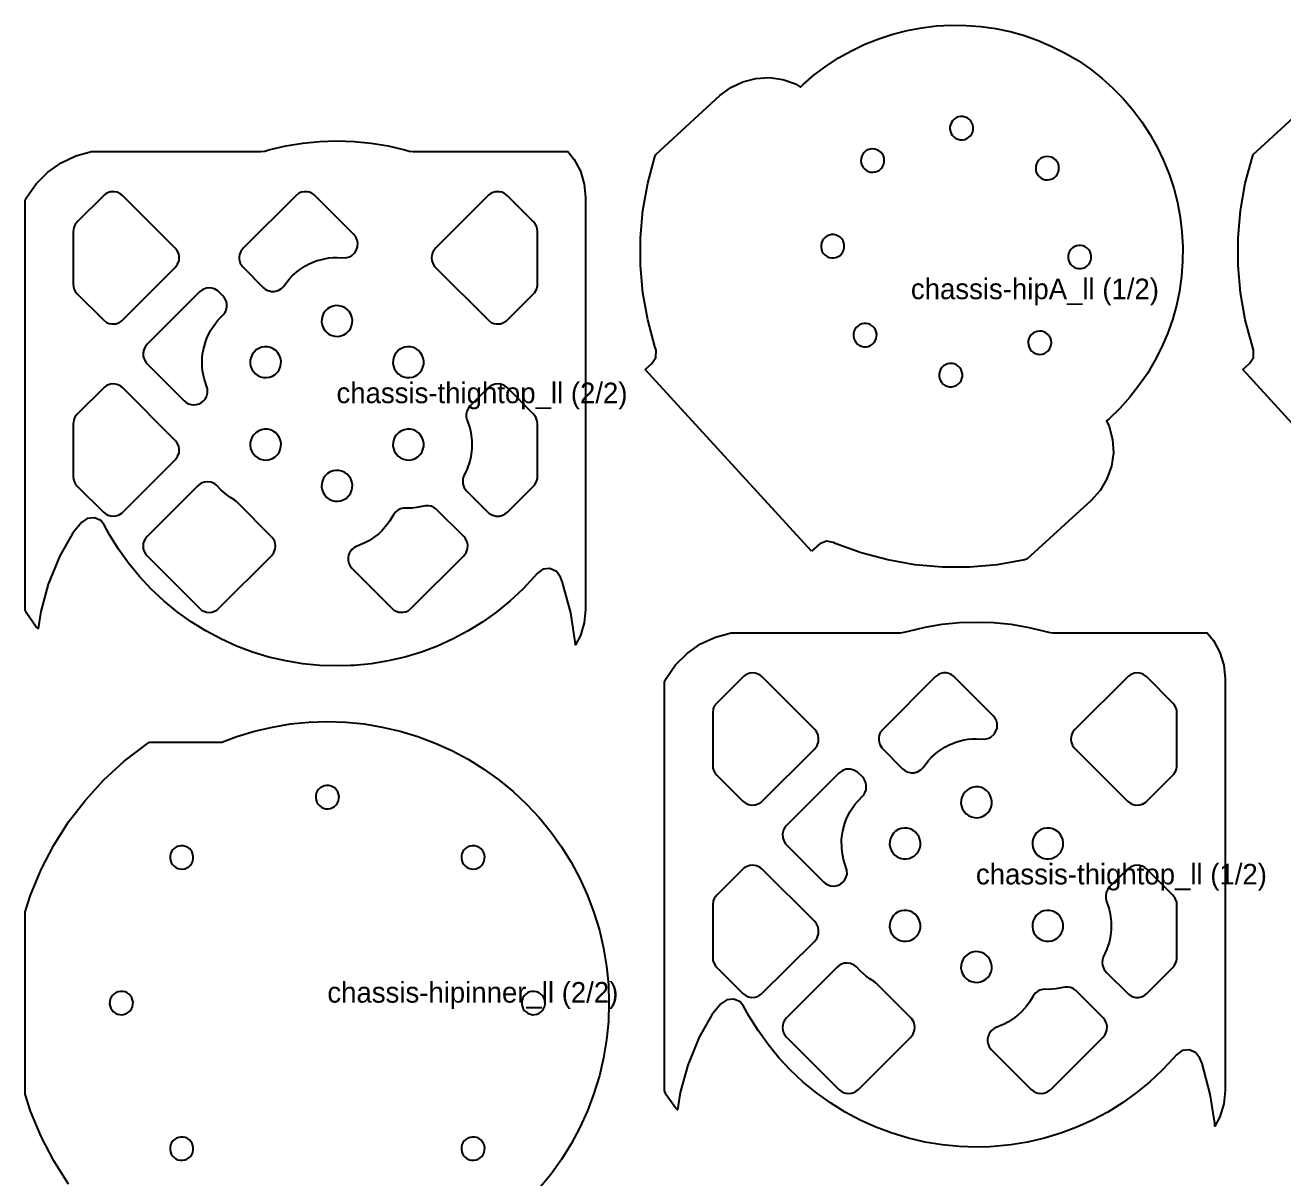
# Model space of a CAD drawing. Header units: millimetres. Extents: x 6 to 391, y 6 to 378.
# Drawn here: x 6 to 189.3, y 179.1 to 347.1 of the extents above; entities that cross this region are included whole.
import ezdxf

# ---------------------------------------------------------------- set-up
doc = ezdxf.new("R2010")
doc.units = ezdxf.units.MM
doc.layers.add('CUT', color=1, linetype='Continuous')
doc.layers.add('NOTE', color=3, linetype='Continuous')

msp = doc.modelspace()

# ---------------------------------------------------------------- linework, layer by layer
at = {"layer": 'CUT'}
for points in [[(120.48, 270.54), (96.27, 296.97), (97.26, 297.87), (97.82, 298.75), (97.86, 299.78), (97.69, 300.32), (96.65, 304.2), (95.95, 308.15), (95.6, 312.15), (95.6, 316.16), (95.95, 320.16), (96.65, 324.11), (97.69, 327.99), (97.81, 328.32), (107.16, 336.89), (108.73, 338.07), (110.49, 338.91), (112.39, 339.4), (114.35, 339.51), (116.29, 339.23), (118.14, 338.58), (118.9, 338.13), (119.26, 338.48), (120.9, 339.89), (122.63, 341.19), (124.43, 342.37), (126.32, 343.43), (128.26, 344.36), (130.27, 345.16), (132.32, 345.84), (134.41, 346.37), (136.53, 346.77), (138.68, 347.03), (140.83, 347.15), (142.99, 347.12), (145.15, 346.96), (147.28, 346.65), (149.4, 346.21), (151.48, 345.63), (153.51, 344.91), (155.5, 344.06), (157.43, 343.09), (159.29, 341.99), (161.07, 340.77), (162.77, 339.43), (164.37, 337.99), (165.88, 336.45), (167.29, 334.81), (168.59, 333.08), (169.77, 331.27), (170.83, 329.39), (171.76, 327.44), (172.56, 325.44), (173.24, 323.39), (173.77, 321.3), (174.17, 319.17), (174.43, 317.03), (174.55, 314.87), (174.52, 312.71), (174.36, 310.56), (174.05, 308.42), (173.61, 306.31), (173.03, 304.23), (172.31, 302.19), (171.46, 300.21), (170.49, 298.28), (169.39, 296.42), (168.17, 294.64), (166.83, 292.94), (165.39, 291.33), (163.85, 289.82), (163.46, 289.49), (163.85, 288.7), (164.33, 286.8), (164.44, 284.84), (164.16, 282.9), (163.51, 281.05), (162.51, 279.37), (161.21, 277.91), (151.85, 269.34), (151.51, 269.25), (147.54, 268.55), (143.56, 268.2), (139.55, 268.2), (135.55, 268.55), (131.6, 269.25), (127.72, 270.29), (123.95, 271.66), (123.67, 271.79), (122.65, 271.97), (121.68, 271.61), (120.48, 270.54)], [(140.98, 331.12), (141.25, 330.83), (141.52, 330.65), (141.83, 330.52), (142.15, 330.45), (142.49, 330.44), (142.82, 330.51), (143.12, 330.63), (143.4, 330.81), (143.64, 331.04), (143.83, 331.32), (143.96, 331.63), (144.03, 331.95), (144.03, 332.29), (143.97, 332.61), (143.85, 332.92), (143.67, 333.2), (143.43, 333.44), (143.16, 333.63), (142.85, 333.76), (142.52, 333.83), (142.19, 333.83), (141.86, 333.77), (141.55, 333.65), (141.28, 333.46), (141.04, 333.23), (140.85, 332.95), (140.72, 332.65), (140.65, 332.32), (140.65, 331.99), (140.71, 331.66), (140.83, 331.35), (140.98, 331.12)], [(87.6, 322.05), (87.6, 262.05), (87.41, 260.1), (86.84, 258.22), (86.12, 256.88), (86.1, 257.31), (85.44, 261.54), (84.25, 265.98), (83.93, 266.76), (83.34, 267.56), (82.4, 267.99), (81.37, 267.89), (80.53, 267.28), (80.16, 266.83), (78.45, 265), (76.62, 263.29), (74.68, 261.7), (72.65, 260.25), (70.52, 258.92), (68.32, 257.74), (66.04, 256.71), (63.69, 255.83), (61.3, 255.1), (58.86, 254.53), (56.39, 254.13), (53.9, 253.88), (53.37, 253.86), (51.4, 253.8), (48.9, 253.88), (46.41, 254.13), (43.94, 254.53), (41.5, 255.1), (39.11, 255.83), (36.76, 256.71), (34.48, 257.74), (32.28, 258.92), (30.15, 260.25), (28.12, 261.7), (26.18, 263.29), (24.35, 265), (22.64, 266.83), (21.06, 268.76), (19.6, 270.8), (18.28, 272.92), (17.51, 274.36), (17.01, 274.97), (16.07, 275.39), (15.04, 275.29), (14.2, 274.69), (13.04, 273.28), (12.85, 273.01), (11.04, 269.85), (9.37, 265.74), (8.29, 261.75), (7.89, 259.25), (7.57, 259.54), (6.24, 261.45), (6.01, 261.93), (6, 262.05), (6, 321.59), (6.24, 322.1), (7.61, 324.05), (9.29, 325.74), (11.25, 327.11), (13.4, 328.11), (15.68, 328.72), (40.32, 328.73), (40.9, 328.81), (41.5, 328.99), (43.94, 329.56), (46.41, 329.97), (48.9, 330.22), (51.4, 330.3), (53.9, 330.22), (56.39, 329.97), (58.86, 329.56), (61.3, 328.99), (61.9, 328.81), (62.48, 328.73), (84.99, 328.73), (85.91, 327.6), (86.84, 325.88), (87.41, 324), (87.6, 322.05)], [(128.03, 326.41), (128.22, 326.2), (128.48, 325.99), (128.78, 325.84), (129.1, 325.75), (129.43, 325.73), (129.76, 325.77), (130.08, 325.87), (130.37, 326.03), (130.62, 326.25), (130.83, 326.51), (130.98, 326.81), (131.07, 327.13), (131.09, 327.46), (131.05, 327.79), (130.95, 328.11), (130.79, 328.4), (130.57, 328.65), (130.31, 328.86), (130.01, 329.01), (129.69, 329.1), (129.36, 329.12), (129.03, 329.09), (128.71, 328.98), (128.42, 328.82), (128.17, 328.6), (127.96, 328.34), (127.81, 328.04), (127.72, 327.72), (127.69, 327.39), (127.73, 327.06), (127.84, 326.74), (128.03, 326.41)], [(153.47, 325.3), (153.65, 325.09), (153.91, 324.88), (154.21, 324.73), (154.53, 324.64), (154.86, 324.62), (155.19, 324.66), (155.51, 324.76), (155.8, 324.92), (156.05, 325.14), (156.26, 325.4), (156.41, 325.7), (156.5, 326.02), (156.52, 326.35), (156.49, 326.68), (156.38, 327), (156.22, 327.29), (156, 327.54), (155.74, 327.75), (155.44, 327.9), (155.12, 327.99), (154.79, 328.01), (154.46, 327.97), (154.14, 327.87), (153.85, 327.71), (153.6, 327.49), (153.39, 327.23), (153.24, 326.93), (153.15, 326.61), (153.13, 326.28), (153.17, 325.95), (153.27, 325.63), (153.47, 325.3)], [(28.4, 312.86), (28.43, 313.44), (28.35, 313.83), (28.1, 314.36), (27.85, 314.66), (20.21, 322.3), (19.91, 322.55), (19.38, 322.8), (19, 322.88), (18.41, 322.85), (17.86, 322.65), (17.53, 322.43), (13.59, 318.5), (13.24, 318.03), (13.09, 317.67), (13, 317.08), (13, 309.41), (13.04, 309.02), (13.15, 308.65), (13.34, 308.3), (13.59, 308), (17.39, 304.2), (17.86, 303.85), (18.22, 303.7), (18.6, 303.62), (19.19, 303.65), (19.74, 303.85), (20.07, 304.07), (27.85, 311.83), (28.2, 312.31), (28.4, 312.86)], [(54.4, 314.86), (54.43, 315.45), (54.35, 315.83), (54.2, 316.19), (53.85, 316.66), (48.07, 322.43), (47.74, 322.65), (47.38, 322.8), (47, 322.88), (46.6, 322.88), (46.22, 322.8), (45.86, 322.65), (45.39, 322.3), (37.75, 314.66), (37.4, 314.19), (37.25, 313.83), (37.17, 313.44), (37.17, 313.05), (37.32, 312.48), (37.62, 311.98), (40.66, 308.93), (40.96, 308.68), (41.31, 308.49), (41.88, 308.35), (42.27, 308.35), (42.84, 308.49), (43.34, 308.8), (43.62, 309.07), (44.42, 310.13), (44.88, 310.61), (45.79, 311.41), (46.8, 312.08), (47.34, 312.36), (48.39, 312.8), (49.56, 313.12), (50.22, 313.23), (50.83, 313.28), (51.43, 313.3), (52.63, 313.26), (53.2, 313.4), (53.55, 313.59), (53.98, 313.98), (54.2, 314.31), (54.4, 314.86)], [(80.58, 309.12), (80.6, 309.41), (80.6, 317.08), (80.56, 317.48), (80.45, 317.85), (80.26, 318.2), (80.01, 318.5), (76.21, 322.3), (75.74, 322.65), (75.38, 322.8), (75, 322.88), (74.41, 322.85), (73.86, 322.65), (73.53, 322.43), (65.75, 314.66), (65.4, 314.19), (65.25, 313.83), (65.16, 313.25), (65.2, 312.86), (65.4, 312.31), (65.62, 311.98), (73.39, 304.2), (73.86, 303.85), (74.22, 303.7), (74.6, 303.62), (75.19, 303.65), (75.57, 303.77), (76.07, 304.07), (80.15, 308.14), (80.45, 308.65), (80.58, 309.12)], [(122.21, 313.92), (122.48, 313.64), (122.75, 313.45), (123.06, 313.32), (123.39, 313.25), (123.72, 313.25), (124.05, 313.31), (124.36, 313.43), (124.64, 313.61), (124.87, 313.85), (125.06, 314.12), (125.19, 314.43), (125.26, 314.75), (125.26, 315.09), (125.2, 315.42), (125.08, 315.72), (124.9, 316), (124.66, 316.24), (124.39, 316.43), (124.08, 316.56), (123.76, 316.63), (123.42, 316.63), (123.1, 316.57), (122.79, 316.45), (122.51, 316.27), (122.27, 316.03), (122.08, 315.76), (121.95, 315.45), (121.88, 315.12), (121.88, 314.79), (121.94, 314.46), (122.06, 314.15), (122.21, 313.92)], [(158.18, 312.35), (158.44, 312.07), (158.72, 311.88), (159.03, 311.75), (159.35, 311.68), (159.69, 311.68), (160.01, 311.74), (160.32, 311.86), (160.6, 312.04), (160.84, 312.28), (161.03, 312.55), (161.16, 312.86), (161.23, 313.18), (161.23, 313.52), (161.17, 313.84), (161.05, 314.15), (160.86, 314.43), (160.63, 314.67), (160.35, 314.86), (160.05, 314.99), (159.72, 315.06), (159.39, 315.06), (159.06, 315), (158.75, 314.88), (158.47, 314.69), (158.23, 314.46), (158.05, 314.19), (157.92, 313.88), (157.85, 313.55), (157.84, 313.22), (157.91, 312.89), (158.03, 312.58), (158.18, 312.35)], [(35.33, 305.88), (35.36, 306.08), (35.37, 306.48), (35.29, 306.87), (35.14, 307.24), (35.04, 307.42), (34.79, 307.73), (34.07, 308.43), (33.57, 308.73), (33, 308.88), (32.41, 308.85), (31.86, 308.65), (31.39, 308.3), (23.75, 300.66), (23.5, 300.36), (23.32, 300.01), (23.17, 299.44), (23.2, 298.86), (23.4, 298.31), (23.62, 297.98), (29.16, 292.43), (29.46, 292.18), (29.8, 292), (30.17, 291.88), (30.55, 291.84), (30.94, 291.87), (31.31, 291.98), (31.66, 292.16), (31.96, 292.4), (32.21, 292.69), (32.4, 293.03), (32.56, 293.59), (32.55, 294.17), (32.06, 295.69), (31.84, 296.81), (31.78, 297.41), (31.77, 298.62), (31.84, 299.29), (31.94, 299.89), (32.24, 300.99), (32.45, 301.56), (32.98, 302.65), (33.3, 303.16), (33.69, 303.71), (34.07, 304.17), (35, 305.15), (35.2, 305.5), (35.33, 305.88)], [(53.63, 303.76), (53.65, 304.2), (53.57, 304.63), (53.42, 305.04), (53.19, 305.42), (52.88, 305.74), (52.52, 306), (52.12, 306.18), (51.69, 306.28), (51.25, 306.29), (50.82, 306.22), (50.4, 306.07), (50.03, 305.83), (49.71, 305.53), (49.45, 305.17), (49.27, 304.77), (49.17, 304.34), (49.15, 303.9), (49.23, 303.47), (49.38, 303.05), (49.61, 302.68), (49.92, 302.36), (50.27, 302.1), (50.68, 301.92), (51.11, 301.82), (51.55, 301.8), (51.98, 301.88), (52.4, 302.03), (52.77, 302.26), (53.09, 302.57), (53.35, 302.92), (53.53, 303.33), (53.63, 303.76)], [(126.92, 300.97), (127.19, 300.69), (127.47, 300.5), (127.77, 300.37), (128.1, 300.3), (128.43, 300.3), (128.76, 300.36), (129.07, 300.49), (129.35, 300.67), (129.59, 300.9), (129.77, 301.18), (129.9, 301.48), (129.97, 301.81), (129.98, 302.14), (129.92, 302.47), (129.79, 302.78), (129.61, 303.06), (129.38, 303.3), (129.1, 303.48), (128.79, 303.62), (128.47, 303.68), (128.14, 303.69), (127.81, 303.63), (127.5, 303.5), (127.22, 303.32), (126.98, 303.09), (126.79, 302.81), (126.66, 302.5), (126.59, 302.18), (126.59, 301.85), (126.65, 301.52), (126.78, 301.21), (126.92, 300.97)], [(152.36, 299.86), (152.54, 299.66), (152.8, 299.45), (153.1, 299.3), (153.42, 299.21), (153.75, 299.18), (154.08, 299.22), (154.4, 299.33), (154.69, 299.49), (154.94, 299.71), (155.15, 299.97), (155.3, 300.27), (155.39, 300.59), (155.41, 300.92), (155.37, 301.25), (155.27, 301.57), (155.11, 301.86), (154.89, 302.11), (154.63, 302.32), (154.33, 302.47), (154.01, 302.56), (153.68, 302.58), (153.35, 302.54), (153.03, 302.44), (152.74, 302.28), (152.49, 302.06), (152.28, 301.8), (152.13, 301.5), (152.04, 301.18), (152.02, 300.85), (152.06, 300.52), (152.16, 300.2), (152.36, 299.86)], [(43.24, 297.76), (43.25, 298.2), (43.18, 298.63), (43.03, 299.04), (42.79, 299.42), (42.49, 299.74), (42.13, 300), (41.73, 300.18), (41.3, 300.28), (40.86, 300.29), (40.43, 300.22), (40.01, 300.07), (39.64, 299.83), (39.32, 299.53), (39.06, 299.17), (38.88, 298.77), (38.78, 298.34), (38.76, 297.9), (38.83, 297.47), (38.99, 297.05), (39.22, 296.68), (39.52, 296.36), (39.88, 296.1), (40.28, 295.92), (40.71, 295.82), (41.15, 295.8), (41.59, 295.88), (42, 296.03), (42.38, 296.26), (42.7, 296.57), (42.96, 296.92), (43.14, 297.33), (43.24, 297.76)], [(64.02, 297.76), (64.04, 298.2), (63.97, 298.63), (63.81, 299.04), (63.58, 299.42), (63.28, 299.74), (62.92, 300), (62.52, 300.18), (62.09, 300.28), (61.65, 300.29), (61.21, 300.22), (60.8, 300.07), (60.42, 299.83), (60.1, 299.53), (59.84, 299.17), (59.66, 298.77), (59.56, 298.34), (59.55, 297.9), (59.62, 297.47), (59.77, 297.05), (60.01, 296.68), (60.31, 296.36), (60.67, 296.1), (61.07, 295.92), (61.5, 295.82), (61.94, 295.8), (62.37, 295.88), (62.79, 296.03), (63.16, 296.26), (63.48, 296.57), (63.74, 296.92), (63.92, 297.33), (64.02, 297.76)], [(139.41, 295.15), (139.68, 294.87), (139.95, 294.68), (140.26, 294.55), (140.58, 294.48), (140.92, 294.48), (141.24, 294.54), (141.55, 294.66), (141.83, 294.85), (142.07, 295.08), (142.26, 295.35), (142.39, 295.66), (142.46, 295.99), (142.46, 296.32), (142.4, 296.65), (142.28, 296.96), (142.09, 297.24), (141.86, 297.47), (141.59, 297.66), (141.28, 297.79), (140.95, 297.86), (140.62, 297.86), (140.29, 297.8), (139.98, 297.68), (139.71, 297.5), (139.47, 297.26), (139.28, 296.99), (139.15, 296.68), (139.08, 296.36), (139.08, 296.02), (139.14, 295.7), (139.26, 295.39), (139.41, 295.15)], [(28.4, 284.86), (28.43, 285.44), (28.35, 285.83), (28.1, 286.36), (27.85, 286.66), (20.21, 294.3), (19.91, 294.55), (19.38, 294.8), (18.8, 294.88), (18.41, 294.85), (17.86, 294.65), (17.53, 294.43), (13.59, 290.5), (13.24, 290.03), (13.09, 289.67), (13, 289.08), (13, 281.41), (13.04, 281.02), (13.15, 280.65), (13.34, 280.3), (13.59, 280), (17.39, 276.2), (17.86, 275.85), (18.22, 275.7), (18.6, 275.62), (19.19, 275.65), (19.57, 275.77), (20.07, 276.07), (27.85, 283.83), (28.2, 284.31), (28.4, 284.86)], [(80.58, 281.12), (80.6, 281.41), (80.6, 289.08), (80.56, 289.48), (80.36, 290.03), (80.01, 290.5), (76.21, 294.3), (75.91, 294.55), (75.57, 294.73), (75, 294.88), (74.41, 294.85), (73.86, 294.65), (73.39, 294.3), (70.8, 291.71), (70.55, 291.41), (70.3, 290.88), (70.22, 290.49), (70.22, 290.1), (70.3, 289.72), (70.72, 288.48), (70.87, 287.82), (71.03, 286.62), (71.03, 285.48), (70.87, 284.28), (70.72, 283.62), (70.35, 282.54), (69.85, 281.48), (69.74, 281.11), (69.7, 280.72), (69.74, 280.33), (69.93, 279.77), (70.28, 279.3), (73.53, 276.07), (73.86, 275.85), (74.22, 275.7), (74.6, 275.62), (75, 275.62), (75.57, 275.77), (75.91, 275.95), (76.21, 276.2), (80.15, 280.14), (80.45, 280.65), (80.58, 281.12)], [(43.24, 285.76), (43.25, 286.2), (43.18, 286.63), (43.03, 287.04), (42.79, 287.42), (42.49, 287.74), (42.13, 288), (41.73, 288.18), (41.3, 288.28), (40.86, 288.29), (40.43, 288.22), (40.01, 288.07), (39.64, 287.83), (39.32, 287.53), (39.06, 287.17), (38.88, 286.77), (38.78, 286.34), (38.76, 285.9), (38.83, 285.47), (38.99, 285.05), (39.22, 284.68), (39.52, 284.36), (39.88, 284.1), (40.28, 283.92), (40.71, 283.82), (41.15, 283.8), (41.59, 283.88), (42, 284.03), (42.38, 284.26), (42.7, 284.57), (42.96, 284.92), (43.14, 285.33), (43.24, 285.76)], [(64.02, 285.76), (64.04, 286.2), (63.97, 286.63), (63.81, 287.04), (63.58, 287.42), (63.28, 287.74), (62.92, 288), (62.52, 288.18), (62.09, 288.28), (61.65, 288.29), (61.21, 288.22), (60.8, 288.07), (60.42, 287.83), (60.1, 287.53), (59.84, 287.17), (59.66, 286.77), (59.56, 286.34), (59.55, 285.9), (59.62, 285.47), (59.77, 285.05), (60.01, 284.68), (60.31, 284.36), (60.67, 284.1), (61.07, 283.92), (61.5, 283.82), (61.94, 283.8), (62.37, 283.88), (62.79, 284.03), (63.16, 284.26), (63.48, 284.57), (63.74, 284.92), (63.92, 285.33), (64.02, 285.76)], [(53.63, 279.76), (53.65, 280.2), (53.57, 280.63), (53.42, 281.04), (53.19, 281.42), (52.88, 281.74), (52.52, 282), (52.12, 282.18), (51.69, 282.28), (51.25, 282.29), (50.82, 282.22), (50.4, 282.07), (50.03, 281.83), (49.71, 281.53), (49.45, 281.17), (49.27, 280.77), (49.17, 280.34), (49.15, 279.9), (49.23, 279.47), (49.38, 279.05), (49.61, 278.68), (49.92, 278.36), (50.27, 278.1), (50.68, 277.92), (51.11, 277.82), (51.55, 277.8), (51.98, 277.88), (52.4, 278.03), (52.77, 278.26), (53.09, 278.57), (53.35, 278.92), (53.53, 279.33), (53.63, 279.76)], [(42.4, 270.86), (42.44, 271.25), (42.4, 271.64), (42.28, 272.01), (41.98, 272.52), (36.8, 277.72), (36.53, 277.94), (35.89, 278.34), (35.35, 278.73), (34.49, 279.48), (33.92, 280.09), (33.61, 280.32), (33.09, 280.56), (32.52, 280.63), (32.13, 280.59), (31.77, 280.47), (31.43, 280.29), (31.13, 280.05), (23.75, 272.66), (23.5, 272.36), (23.32, 272.01), (23.2, 271.64), (23.16, 271.25), (23.2, 270.86), (23.32, 270.48), (23.5, 270.14), (23.75, 269.83), (31.39, 262.2), (31.69, 261.95), (32.03, 261.77), (32.41, 261.65), (32.8, 261.61), (33.19, 261.65), (33.57, 261.77), (33.91, 261.95), (34.21, 262.2), (41.85, 269.83), (42.2, 270.31), (42.4, 270.86)], [(70.4, 270.86), (70.43, 271.44), (70.35, 271.83), (70.1, 272.36), (69.85, 272.66), (65.81, 276.69), (65.47, 276.91), (65.09, 277.06), (64.7, 277.13), (64.29, 277.12), (62.97, 276.87), (62.36, 276.81), (61.02, 276.78), (60.63, 276.67), (60.27, 276.49), (59.95, 276.24), (59.69, 275.92), (59.11, 274.94), (58.72, 274.39), (57.97, 273.53), (57.48, 273.07), (57.01, 272.69), (56.05, 272.05), (55.46, 271.74), (54.02, 271.13), (53.57, 270.77), (53.24, 270.3), (53.1, 269.94), (53.03, 269.56), (53.03, 269.18), (53.11, 268.8), (53.26, 268.44), (53.6, 267.98), (59.39, 262.2), (59.69, 261.95), (60.03, 261.77), (60.41, 261.65), (61, 261.62), (61.38, 261.7), (61.74, 261.85), (62.21, 262.2), (69.85, 269.83), (70.2, 270.31), (70.4, 270.86)], [(180.7, 251.95), (180.7, 191.95), (180.51, 190), (179.94, 188.12), (179.22, 186.78), (179.2, 187.21), (178.54, 191.44), (177.35, 195.88), (177.03, 196.66), (176.44, 197.46), (175.5, 197.89), (174.47, 197.79), (173.63, 197.18), (173.26, 196.73), (171.55, 194.9), (169.72, 193.19), (167.78, 191.6), (165.75, 190.15), (163.62, 188.82), (161.42, 187.64), (159.14, 186.61), (156.79, 185.73), (154.4, 185), (151.96, 184.43), (149.49, 184.03), (147, 183.78), (146.47, 183.76), (144.5, 183.7), (142, 183.78), (139.51, 184.03), (137.04, 184.43), (134.6, 185), (132.21, 185.73), (129.86, 186.61), (127.58, 187.64), (125.38, 188.82), (123.25, 190.15), (121.22, 191.6), (119.28, 193.19), (117.45, 194.9), (115.74, 196.73), (114.16, 198.66), (112.7, 200.7), (111.38, 202.82), (110.61, 204.26), (110.11, 204.87), (109.17, 205.29), (108.14, 205.19), (107.3, 204.59), (106.14, 203.18), (105.95, 202.91), (104.14, 199.75), (102.47, 195.64), (101.39, 191.65), (100.99, 189.15), (100.67, 189.44), (99.34, 191.35), (99.11, 191.83), (99.1, 191.95), (99.1, 251.49), (99.34, 252), (100.71, 253.95), (102.39, 255.64), (104.35, 257.01), (106.5, 258.01), (108.78, 258.62), (133.42, 258.63), (134, 258.71), (134.6, 258.89), (137.04, 259.46), (139.51, 259.87), (142, 260.12), (144.5, 260.2), (147, 260.12), (149.49, 259.87), (151.96, 259.46), (154.4, 258.89), (155, 258.71), (155.58, 258.63), (178.09, 258.63), (179.01, 257.5), (179.94, 255.78), (180.51, 253.9), (180.7, 251.95)], [(121.5, 242.76), (121.53, 243.34), (121.45, 243.73), (121.2, 244.26), (120.95, 244.56), (113.31, 252.2), (113.01, 252.45), (112.48, 252.7), (112.1, 252.78), (111.51, 252.75), (110.96, 252.55), (110.63, 252.33), (106.69, 248.4), (106.34, 247.93), (106.19, 247.57), (106.1, 246.98), (106.1, 239.31), (106.14, 238.92), (106.25, 238.55), (106.44, 238.2), (106.69, 237.9), (110.49, 234.1), (110.96, 233.75), (111.32, 233.6), (111.7, 233.52), (112.29, 233.55), (112.84, 233.75), (113.17, 233.97), (120.95, 241.73), (121.3, 242.21), (121.5, 242.76)], [(147.5, 244.76), (147.53, 245.35), (147.45, 245.73), (147.3, 246.09), (146.95, 246.56), (141.17, 252.33), (140.84, 252.55), (140.48, 252.7), (140.1, 252.78), (139.7, 252.78), (139.32, 252.7), (138.96, 252.55), (138.49, 252.2), (130.85, 244.56), (130.5, 244.09), (130.35, 243.73), (130.27, 243.34), (130.27, 242.95), (130.42, 242.38), (130.72, 241.88), (133.76, 238.83), (134.06, 238.58), (134.41, 238.39), (134.98, 238.25), (135.37, 238.25), (135.94, 238.39), (136.44, 238.7), (136.72, 238.97), (137.52, 240.03), (137.98, 240.51), (138.89, 241.31), (139.9, 241.98), (140.44, 242.26), (141.49, 242.7), (142.66, 243.02), (143.32, 243.13), (143.93, 243.18), (144.53, 243.2), (145.73, 243.16), (146.3, 243.3), (146.65, 243.49), (147.08, 243.88), (147.3, 244.21), (147.5, 244.76)], [(173.68, 239.02), (173.7, 239.31), (173.7, 246.98), (173.66, 247.38), (173.55, 247.75), (173.36, 248.1), (173.11, 248.4), (169.31, 252.2), (168.84, 252.55), (168.48, 252.7), (168.1, 252.78), (167.51, 252.75), (166.96, 252.55), (166.63, 252.33), (158.85, 244.56), (158.5, 244.09), (158.35, 243.73), (158.26, 243.15), (158.3, 242.76), (158.5, 242.21), (158.72, 241.88), (166.49, 234.1), (166.96, 233.75), (167.32, 233.6), (167.7, 233.52), (168.29, 233.55), (168.67, 233.67), (169.17, 233.97), (173.25, 238.04), (173.55, 238.55), (173.68, 239.02)], [(128.43, 235.78), (128.46, 235.98), (128.47, 236.38), (128.39, 236.77), (128.24, 237.14), (128.14, 237.32), (127.89, 237.63), (127.17, 238.33), (126.67, 238.63), (126.1, 238.78), (125.51, 238.75), (124.96, 238.55), (124.49, 238.2), (116.85, 230.56), (116.6, 230.26), (116.42, 229.91), (116.27, 229.34), (116.3, 228.76), (116.5, 228.21), (116.72, 227.88), (122.26, 222.33), (122.56, 222.08), (122.9, 221.9), (123.27, 221.78), (123.65, 221.74), (124.04, 221.77), (124.41, 221.88), (124.76, 222.06), (125.06, 222.3), (125.31, 222.59), (125.5, 222.93), (125.66, 223.49), (125.65, 224.07), (125.16, 225.59), (124.94, 226.71), (124.88, 227.31), (124.87, 228.52), (124.94, 229.19), (125.04, 229.79), (125.34, 230.89), (125.55, 231.46), (126.08, 232.55), (126.4, 233.06), (126.79, 233.61), (127.17, 234.07), (128.1, 235.05), (128.3, 235.4), (128.43, 235.78)], [(51.69, 234.53), (51.7, 234.81), (51.64, 235.14), (51.52, 235.45), (51.35, 235.73), (51.12, 235.98), (50.85, 236.17), (50.55, 236.31), (50.22, 236.39), (49.89, 236.4), (49.56, 236.34), (49.25, 236.22), (48.97, 236.05), (48.72, 235.82), (48.53, 235.55), (48.39, 235.25), (48.31, 234.92), (48.3, 234.59), (48.36, 234.26), (48.48, 233.95), (48.65, 233.67), (48.88, 233.42), (49.15, 233.23), (49.45, 233.09), (49.78, 233.01), (50.11, 233), (50.44, 233.06), (50.75, 233.18), (51.03, 233.35), (51.28, 233.58), (51.47, 233.85), (51.61, 234.15), (51.69, 234.53)], [(146.73, 233.66), (146.75, 234.1), (146.67, 234.53), (146.52, 234.94), (146.29, 235.32), (145.98, 235.64), (145.62, 235.9), (145.22, 236.08), (144.79, 236.18), (144.35, 236.19), (143.92, 236.12), (143.5, 235.97), (143.13, 235.73), (142.81, 235.43), (142.55, 235.07), (142.37, 234.67), (142.27, 234.24), (142.25, 233.8), (142.33, 233.37), (142.48, 232.95), (142.71, 232.58), (143.02, 232.26), (143.37, 232), (143.78, 231.82), (144.21, 231.72), (144.65, 231.7), (145.08, 231.78), (145.5, 231.93), (145.87, 232.16), (146.19, 232.47), (146.45, 232.82), (146.63, 233.23), (146.73, 233.66)], [(136.34, 227.66), (136.35, 228.1), (136.28, 228.53), (136.13, 228.94), (135.89, 229.32), (135.59, 229.64), (135.23, 229.9), (134.83, 230.08), (134.4, 230.18), (133.96, 230.19), (133.53, 230.12), (133.11, 229.97), (132.74, 229.73), (132.42, 229.43), (132.16, 229.07), (131.98, 228.67), (131.88, 228.24), (131.86, 227.8), (131.93, 227.37), (132.09, 226.95), (132.32, 226.58), (132.62, 226.26), (132.98, 226), (133.38, 225.82), (133.81, 225.72), (134.25, 225.7), (134.69, 225.78), (135.1, 225.93), (135.48, 226.16), (135.8, 226.47), (136.06, 226.82), (136.24, 227.23), (136.34, 227.66)], [(157.12, 227.66), (157.14, 228.1), (157.07, 228.53), (156.91, 228.94), (156.68, 229.32), (156.38, 229.64), (156.02, 229.9), (155.62, 230.08), (155.19, 230.18), (154.75, 230.19), (154.31, 230.12), (153.9, 229.97), (153.52, 229.73), (153.2, 229.43), (152.94, 229.07), (152.76, 228.67), (152.66, 228.24), (152.65, 227.8), (152.72, 227.37), (152.87, 226.95), (153.11, 226.58), (153.41, 226.26), (153.77, 226), (154.17, 225.82), (154.6, 225.72), (155.04, 225.7), (155.47, 225.78), (155.89, 225.93), (156.26, 226.16), (156.58, 226.47), (156.84, 226.82), (157.02, 227.23), (157.12, 227.66)], [(30.48, 225.75), (30.48, 226.02), (30.43, 226.35), (30.31, 226.67), (30.14, 226.95), (29.91, 227.19), (29.64, 227.39), (29.33, 227.52), (29.01, 227.6), (28.68, 227.61), (28.35, 227.56), (28.03, 227.44), (27.75, 227.26), (27.51, 227.03), (27.31, 226.76), (27.18, 226.46), (27.1, 226.14), (27.09, 225.8), (27.14, 225.47), (27.26, 225.16), (27.44, 224.88), (27.67, 224.64), (27.94, 224.44), (28.24, 224.3), (28.56, 224.23), (28.9, 224.22), (29.23, 224.27), (29.54, 224.39), (29.82, 224.56), (30.06, 224.79), (30.26, 225.06), (30.4, 225.37), (30.48, 225.75)], [(72.9, 225.75), (72.91, 226.02), (72.86, 226.35), (72.74, 226.67), (72.56, 226.95), (72.33, 227.19), (72.06, 227.39), (71.76, 227.52), (71.44, 227.6), (71.1, 227.61), (70.77, 227.56), (70.46, 227.44), (70.18, 227.26), (69.94, 227.03), (69.74, 226.76), (69.6, 226.46), (69.53, 226.14), (69.52, 225.8), (69.57, 225.47), (69.69, 225.16), (69.86, 224.88), (70.09, 224.64), (70.36, 224.44), (70.67, 224.3), (70.99, 224.23), (71.32, 224.22), (71.65, 224.27), (71.97, 224.39), (72.25, 224.56), (72.49, 224.79), (72.69, 225.06), (72.82, 225.37), (72.9, 225.75)], [(121.5, 214.76), (121.53, 215.34), (121.45, 215.73), (121.2, 216.26), (120.95, 216.56), (113.31, 224.2), (113.01, 224.45), (112.48, 224.7), (111.9, 224.78), (111.51, 224.75), (110.96, 224.55), (110.63, 224.33), (106.69, 220.4), (106.34, 219.93), (106.19, 219.57), (106.1, 218.98), (106.1, 211.31), (106.14, 210.92), (106.25, 210.55), (106.44, 210.2), (106.69, 209.9), (110.49, 206.1), (110.96, 205.75), (111.32, 205.6), (111.7, 205.52), (112.29, 205.55), (112.67, 205.67), (113.17, 205.97), (120.95, 213.73), (121.3, 214.21), (121.5, 214.76)], [(173.68, 211.02), (173.7, 211.31), (173.7, 218.98), (173.66, 219.38), (173.46, 219.93), (173.11, 220.4), (169.31, 224.2), (169.01, 224.45), (168.67, 224.63), (168.1, 224.78), (167.51, 224.75), (166.96, 224.55), (166.49, 224.2), (163.9, 221.61), (163.65, 221.31), (163.4, 220.78), (163.32, 220.39), (163.32, 220), (163.4, 219.62), (163.82, 218.38), (163.97, 217.72), (164.13, 216.52), (164.13, 215.38), (163.97, 214.18), (163.82, 213.52), (163.45, 212.44), (162.95, 211.38), (162.84, 211.01), (162.8, 210.62), (162.84, 210.23), (163.03, 209.67), (163.38, 209.2), (166.63, 205.97), (166.96, 205.75), (167.32, 205.6), (167.7, 205.52), (168.1, 205.52), (168.67, 205.67), (169.01, 205.85), (169.31, 206.1), (173.25, 210.04), (173.55, 210.55), (173.68, 211.02)], [(136.34, 215.66), (136.35, 216.1), (136.28, 216.53), (136.13, 216.94), (135.89, 217.32), (135.59, 217.64), (135.23, 217.9), (134.83, 218.08), (134.4, 218.18), (133.96, 218.19), (133.53, 218.12), (133.11, 217.97), (132.74, 217.73), (132.42, 217.43), (132.16, 217.07), (131.98, 216.67), (131.88, 216.24), (131.86, 215.8), (131.93, 215.37), (132.09, 214.95), (132.32, 214.58), (132.62, 214.26), (132.98, 214), (133.38, 213.82), (133.81, 213.72), (134.25, 213.7), (134.69, 213.78), (135.1, 213.93), (135.48, 214.16), (135.8, 214.47), (136.06, 214.82), (136.24, 215.23), (136.34, 215.66)], [(157.12, 215.66), (157.14, 216.1), (157.07, 216.53), (156.91, 216.94), (156.68, 217.32), (156.38, 217.64), (156.02, 217.9), (155.62, 218.08), (155.19, 218.18), (154.75, 218.19), (154.31, 218.12), (153.9, 217.97), (153.52, 217.73), (153.2, 217.43), (152.94, 217.07), (152.76, 216.67), (152.66, 216.24), (152.65, 215.8), (152.72, 215.37), (152.87, 214.95), (153.11, 214.58), (153.41, 214.26), (153.77, 214), (154.17, 213.82), (154.6, 213.72), (155.04, 213.7), (155.47, 213.78), (155.89, 213.93), (156.26, 214.16), (156.58, 214.47), (156.84, 214.82), (157.02, 215.23), (157.12, 215.66)], [(146.73, 209.66), (146.75, 210.1), (146.67, 210.53), (146.52, 210.94), (146.29, 211.32), (145.98, 211.64), (145.62, 211.9), (145.22, 212.08), (144.79, 212.18), (144.35, 212.19), (143.92, 212.12), (143.5, 211.97), (143.13, 211.73), (142.81, 211.43), (142.55, 211.07), (142.37, 210.67), (142.27, 210.24), (142.25, 209.8), (142.33, 209.37), (142.48, 208.95), (142.71, 208.58), (143.02, 208.26), (143.37, 208), (143.78, 207.82), (144.21, 207.72), (144.65, 207.7), (145.08, 207.78), (145.5, 207.93), (145.87, 208.16), (146.19, 208.47), (146.45, 208.82), (146.63, 209.23), (146.73, 209.66)], [(135.5, 200.76), (135.54, 201.15), (135.5, 201.54), (135.38, 201.91), (135.08, 202.42), (129.9, 207.62), (129.63, 207.84), (128.99, 208.24), (128.45, 208.63), (127.59, 209.38), (127.02, 209.99), (126.71, 210.22), (126.19, 210.46), (125.62, 210.53), (125.23, 210.49), (124.87, 210.37), (124.53, 210.19), (124.23, 209.95), (116.85, 202.56), (116.6, 202.26), (116.42, 201.91), (116.3, 201.54), (116.26, 201.15), (116.3, 200.76), (116.42, 200.38), (116.6, 200.04), (116.85, 199.73), (124.49, 192.1), (124.79, 191.85), (125.13, 191.67), (125.51, 191.55), (125.9, 191.51), (126.29, 191.55), (126.67, 191.67), (127.01, 191.85), (127.31, 192.1), (134.95, 199.73), (135.3, 200.21), (135.5, 200.76)], [(21.69, 204.53), (21.7, 204.81), (21.64, 205.14), (21.52, 205.45), (21.35, 205.73), (21.12, 205.98), (20.85, 206.17), (20.55, 206.31), (20.22, 206.39), (19.89, 206.4), (19.56, 206.34), (19.25, 206.22), (18.97, 206.05), (18.72, 205.82), (18.53, 205.55), (18.39, 205.25), (18.31, 204.92), (18.3, 204.59), (18.36, 204.26), (18.48, 203.95), (18.65, 203.67), (18.88, 203.42), (19.15, 203.23), (19.45, 203.09), (19.78, 203.01), (20.11, 203), (20.44, 203.06), (20.75, 203.18), (21.03, 203.35), (21.28, 203.58), (21.47, 203.85), (21.61, 204.15), (21.69, 204.53)], [(81.69, 204.53), (81.69, 204.92), (81.61, 205.25), (81.47, 205.55), (81.28, 205.82), (81.03, 206.05), (80.75, 206.22), (80.44, 206.34), (80.11, 206.4), (79.78, 206.39), (79.45, 206.31), (79.15, 206.17), (78.88, 205.98), (78.65, 205.73), (78.48, 205.45), (78.36, 205.14), (78.3, 204.81), (78.31, 204.48), (78.39, 204.15), (78.53, 203.85), (78.72, 203.58), (78.97, 203.35), (79.25, 203.18), (79.56, 203.06), (79.89, 203), (80.22, 203.01), (80.55, 203.09), (80.85, 203.23), (81.12, 203.42), (81.35, 203.67), (81.52, 203.95), (81.64, 204.26), (81.69, 204.53)], [(163.5, 200.76), (163.53, 201.34), (163.45, 201.73), (163.2, 202.26), (162.95, 202.56), (158.91, 206.59), (158.57, 206.81), (158.19, 206.96), (157.8, 207.03), (157.39, 207.02), (156.07, 206.77), (155.46, 206.71), (154.12, 206.68), (153.73, 206.57), (153.37, 206.39), (153.05, 206.14), (152.79, 205.82), (152.21, 204.84), (151.82, 204.29), (151.07, 203.43), (150.58, 202.97), (150.11, 202.59), (149.15, 201.95), (148.56, 201.64), (147.12, 201.03), (146.67, 200.67), (146.34, 200.2), (146.2, 199.84), (146.13, 199.46), (146.13, 199.08), (146.21, 198.7), (146.36, 198.34), (146.7, 197.88), (152.49, 192.1), (152.79, 191.85), (153.13, 191.67), (153.51, 191.55), (154.1, 191.52), (154.48, 191.6), (154.84, 191.75), (155.31, 192.1), (162.95, 199.73), (163.3, 200.21), (163.5, 200.76)], [(30.48, 183.32), (30.48, 183.6), (30.43, 183.93), (30.31, 184.24), (30.14, 184.52), (29.91, 184.76), (29.64, 184.96), (29.33, 185.1), (29.01, 185.17), (28.68, 185.18), (28.35, 185.13), (28.03, 185.01), (27.75, 184.84), (27.51, 184.61), (27.31, 184.34), (27.18, 184.03), (27.1, 183.71), (27.09, 183.38), (27.14, 183.05), (27.26, 182.73), (27.44, 182.45), (27.67, 182.21), (27.94, 182.01), (28.24, 181.88), (28.56, 181.8), (28.9, 181.79), (29.23, 181.84), (29.54, 181.96), (29.82, 182.14), (30.06, 182.37), (30.26, 182.64), (30.4, 182.94), (30.48, 183.32)], [(72.9, 183.32), (72.91, 183.6), (72.86, 183.93), (72.74, 184.24), (72.56, 184.52), (72.33, 184.76), (72.06, 184.96), (71.76, 185.1), (71.44, 185.17), (71.1, 185.18), (70.77, 185.13), (70.46, 185.01), (70.18, 184.84), (69.94, 184.61), (69.74, 184.34), (69.6, 184.03), (69.53, 183.71), (69.52, 183.38), (69.57, 183.05), (69.69, 182.73), (69.86, 182.45), (70.09, 182.21), (70.36, 182.01), (70.67, 181.88), (70.99, 181.8), (71.32, 181.79), (71.65, 181.84), (71.97, 181.96), (72.25, 182.14), (72.49, 182.37), (72.69, 182.64), (72.82, 182.94), (72.9, 183.32)]]:
    msp.add_lwpolyline(points, close=True, dxfattribs=at)
for points in [[(207.48, 270.54), (183.27, 296.97), (184.26, 297.87), (184.82, 298.75), (184.86, 299.78), (184.69, 300.32), (183.65, 304.2), (182.95, 308.15), (182.6, 312.15), (182.6, 316.16), (182.95, 320.16), (183.65, 324.11), (184.69, 327.99), (184.81, 328.32), (194.16, 336.89)], [(12.32, 178.32), (10.16, 181.7), (8.31, 185.26), (6.78, 188.97), (6, 191.43), (6, 217.97), (6.78, 220.43), (8.31, 224.14), (10.16, 227.7), (12.32, 231.08), (14.76, 234.27), (17.47, 237.23), (20.43, 239.94), (23.62, 242.38), (24.12, 242.7), (34.63, 242.7), (36.82, 243.52), (39.39, 244.3), (42, 244.91), (44.65, 245.35), (47.32, 245.61), (50, 245.7), (52.68, 245.61), (55.35, 245.35), (58, 244.91), (60.61, 244.3), (63.18, 243.52), (65.69, 242.58), (68.13, 241.47), (70.5, 240.21), (72.78, 238.79), (74.96, 237.23), (77.03, 235.53), (78.99, 233.69), (80.83, 231.73), (82.53, 229.66), (84.09, 227.48), (85.51, 225.2), (86.77, 222.83), (87.88, 220.39), (88.82, 217.88), (89.6, 215.31), (90.21, 212.7), (90.65, 210.05), (90.91, 207.38), (91, 204.7), (91, 204.7), (90.91, 202.02), (90.65, 199.35), (90.21, 196.7), (89.6, 194.09), (88.82, 191.52), (87.88, 189.01), (86.77, 186.57), (85.51, 184.2), (84.09, 181.92), (82.53, 179.74), (80.83, 177.67)]]:
    msp.add_lwpolyline(points, dxfattribs=at)

# ---------------------------------------------------------------- texts
at = {"layer": 'NOTE'}
for s, p in [('chassis-hipA_ll (1/2)', (134.96, 307.23)), ('chassis-thightop_ll (2/2)', (51.33, 292.08)), ('chassis-thightop_ll (1/2)', (144.43, 221.98)), ('chassis-hipinner_ll (2/2)', (50, 204.76))]:
    msp.add_text(s, height=3, dxfattribs=at).set_placement(p)

doc.saveas('drawing.dxf')
